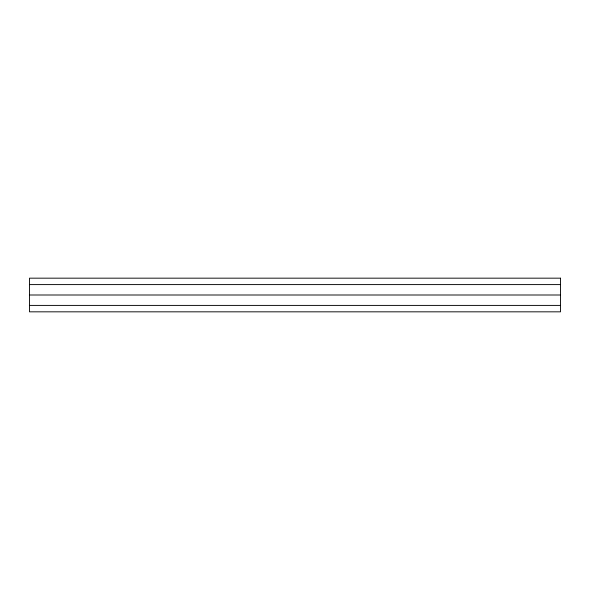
<?xml version="1.0" encoding="UTF-8"?>
<svg xmlns="http://www.w3.org/2000/svg" width="590" height="590" viewBox="0 0 590 590"><rect width="100%" height="100%" fill="white"/><g stroke="black" fill="none" stroke-linecap="round" stroke-linejoin="round"><path stroke-width="0.89" d="M29.5 284.594L560.5 284.594M29.5 295L560.5 295M29.5 305.406L560.5 305.406M560.5 278.17L29.5 278.17L29.5 311.83L560.5 311.83L560.5 278.17"/></g></svg>
